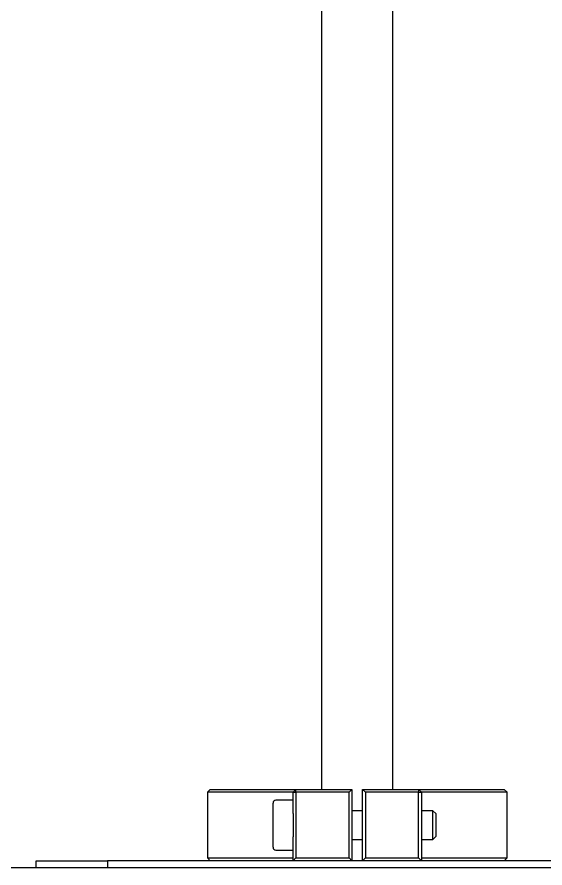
# Model space of a CAD drawing. Header units: millimetres. Extents: x -300 to 1184, y 5 to 1469.
# Drawn here: x 284.3 to 333.6, y 526.2 to 605.7 of the extents above; entities that cross this region are included whole.
import ezdxf

# ---------------------------------------------------------------- set-up
doc = ezdxf.new("R2010")
doc.units = ezdxf.units.MM

msp = doc.modelspace()

# ---------------------------------------------------------------- linework, layer by layer
at = {"color": 7, "linetype": 'Continuous', "lineweight": 25}
for p, q in [((312.724, 632.432), (312.724, 533.569)), ((319.39, 533.569), (319.39, 632.432)), ((302.324, 533.569), (302.057, 533.302)), ((302.057, 533.302), (302.057, 527.169)), ((304.371, 533.302), (302.057, 533.302)), ((302.324, 533.569), (304.453, 533.569)), ((310.057, 533.302), (304.371, 533.302)), ((304.453, 533.569), (310.324, 533.569)), ((310.057, 533.302), (310.324, 533.569)), ((310.057, 533.302), (310.324, 533.302)), ((310.057, 531.319), (310.057, 533.302)), ((310.324, 533.302), (310.324, 533.569)), ((310.324, 533.569), (315.557, 533.569)), ((315.29, 533.302), (310.324, 533.302)), ((310.324, 533.302), (310.324, 527.169)), ((315.29, 533.302), (315.557, 533.569)), ((315.29, 527.169), (315.29, 533.302)), ((315.557, 533.569), (315.557, 526.902)), ((316.557, 533.569), (321.79, 533.569)), ((316.557, 533.569), (316.824, 533.302)), ((316.557, 526.902), (316.557, 533.569)), ((321.79, 533.302), (316.824, 533.302)), ((316.824, 533.302), (316.824, 527.169)), ((321.79, 533.569), (321.79, 533.302)), ((321.79, 533.569), (322.057, 533.302)), ((321.79, 533.569), (327.662, 533.569)), ((321.79, 527.169), (321.79, 533.302)), ((321.79, 533.302), (322.057, 533.302)), ((322.057, 533.302), (322.057, 526.902)), ((327.743, 533.302), (322.057, 533.302)), ((327.662, 533.569), (329.79, 533.569)), ((330.057, 533.302), (327.743, 533.302)), ((330.057, 533.302), (329.79, 533.569)), ((330.057, 527.169), (330.057, 533.302)), ((310.057, 532.569), (308.457, 532.569)), ((308.19, 530.236), (308.19, 532.302)), ((310.057, 531.319), (310.057, 529.153)), ((316.557, 531.569), (315.557, 531.569)), ((323.13, 531.569), (322.057, 531.569)), ((323.39, 531.309), (323.13, 531.569)), ((323.13, 528.902), (323.13, 531.569)), ((323.39, 531.309), (323.39, 529.162)), ((308.19, 528.169), (308.19, 530.236)), ((310.057, 526.902), (310.057, 529.153)), ((315.557, 528.902), (316.557, 528.902)), ((322.057, 528.902), (323.13, 528.902)), ((323.13, 528.902), (323.39, 529.162)), ((308.457, 527.902), (310.057, 527.902)), ((302.057, 527.169), (302.324, 526.902)), ((302.057, 527.169), (304.371, 527.169)), ((304.371, 527.169), (310.057, 527.169)), ((310.057, 526.902), (310.324, 527.169)), ((310.324, 527.169), (315.29, 527.169)), ((315.557, 526.902), (315.29, 527.169)), ((316.557, 526.902), (316.824, 527.169)), ((316.824, 527.169), (321.79, 527.169)), ((321.79, 527.169), (322.057, 526.902)), ((322.057, 527.169), (327.743, 527.169)), ((327.743, 527.169), (330.057, 527.169)), ((329.79, 526.902), (330.057, 527.169)), ((499.057, 526.236), (223.057, 526.236)), ((286.057, 526.236), (286.057, 526.902)), ((286.057, 526.902), (292.724, 526.902)), ((292.724, 526.902), (292.724, 526.236)), ((429.39, 526.902), (292.724, 526.902))]:
    msp.add_line(p, q, dxfattribs=at)
for centre, start, end in [((308.457, 532.302), 90, 180), ((308.457, 528.169), 180, 270)]:
    msp.add_arc(centre, 0.267, start, end, dxfattribs=at)

doc.saveas('drawing.dxf')
